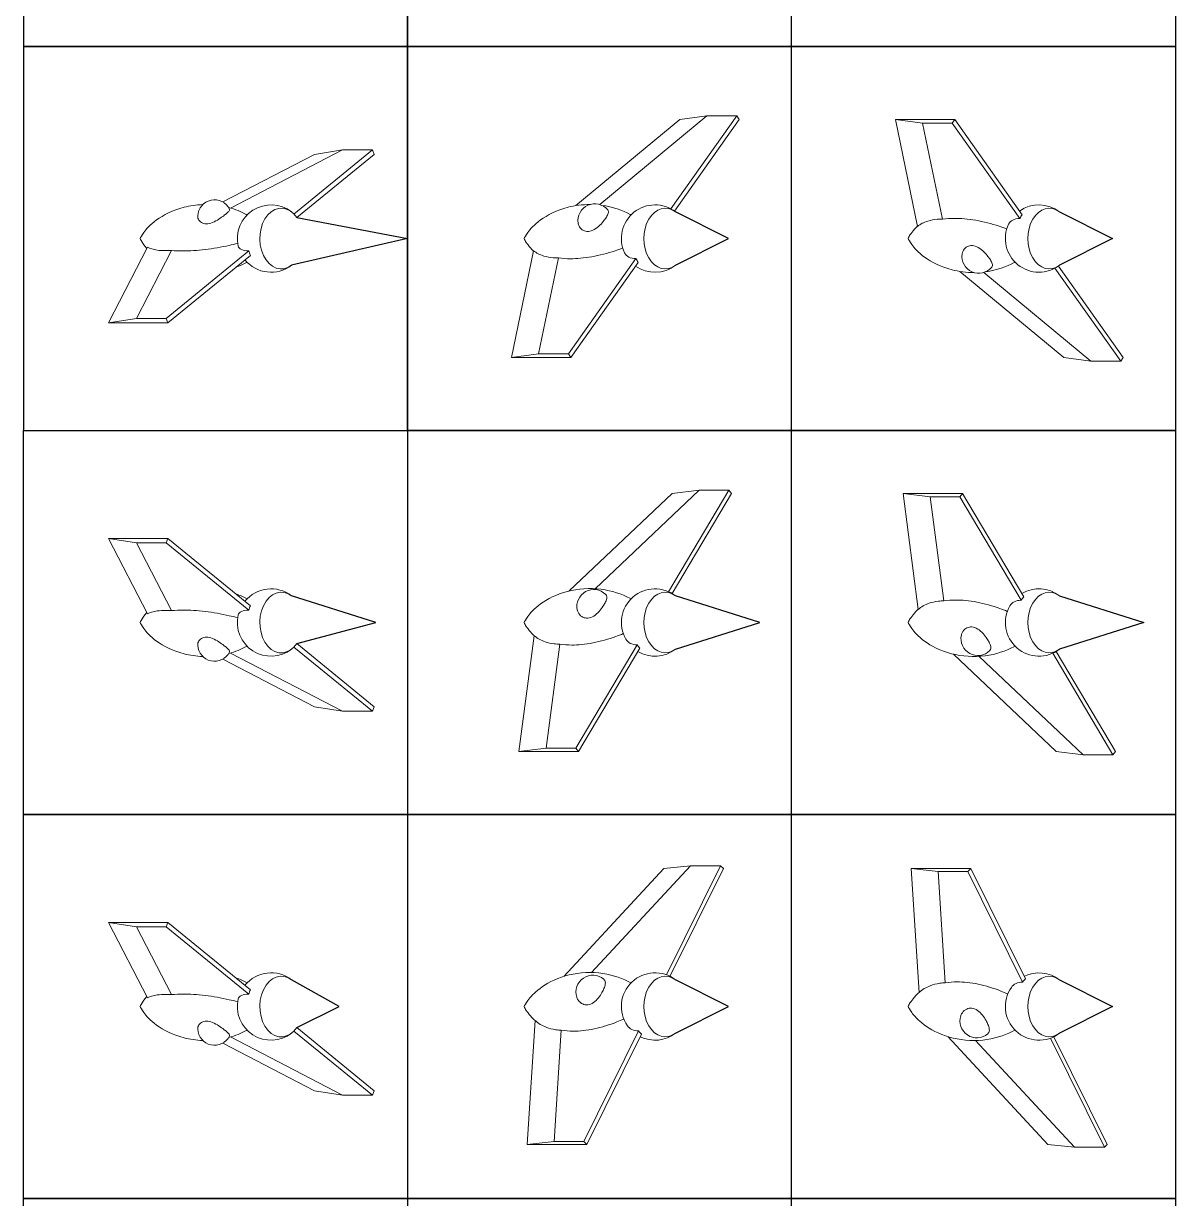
# Model space of a CAD drawing. Header units: inches. Extents: x -34 to 0, y 0 to 137.
# Drawn here: x -34.21 to 0, y 68.43 to 103.33 of the extents above; entities that cross this region are included whole.
import ezdxf

# ---------------------------------------------------------------- set-up
doc = ezdxf.new("R2010")
doc.units = ezdxf.units.IN
doc.header["$MEASUREMENT"] = 0

msp = doc.modelspace()

# ---------------------------------------------------------------- linework, layer by layer
at = {"color": 0, "linetype": 'Continuous', "lineweight": 0, "extrusion": (-0.707107, 1e-16, 0.707107)}
for p, q in [((-17.096, 97.947), (-13.916, 100.581)), ((-13.032, 100.581), (-14.984, 97.82)), ((-13.916, 100.581), (-14.725, 100.475)), ((-13.916, 100.581), (-13.032, 100.581)), ((-13.032, 100.581), (-12.957, 100.475)), ((-17.814, 97.916), (-14.725, 100.475)), ((-12.957, 100.475), (-14.88, 97.756)), ((-28.068, 97.845), (-24.737, 99.569)), ((-23.853, 99.569), (-26.181, 97.668)), ((-24.737, 99.569), (-25.568, 99.439)), ((-24.737, 99.569), (-23.853, 99.569)), ((-23.853, 99.569), (-23.8, 99.439)), ((-28.298, 98.026), (-25.568, 99.439)), ((-23.8, 99.439), (-26.097, 97.564)), ((-31.692, 94.439), (-30.53, 96.684)), ((-30.861, 94.569), (-29.816, 96.586)), ((-27.52, 96.575), (-29.977, 94.569)), ((-27.474, 96.439), (-29.924, 94.439)), ((-19.725, 93.404), (-19.068, 96.578)), ((-18.916, 93.51), (-18.325, 96.363)), ((-16.027, 96.346), (-18.032, 93.51)), ((-15.957, 96.232), (-17.957, 93.404)), ((-30.861, 94.569), (-31.692, 94.439)), ((-29.924, 94.439), (-31.692, 94.439)), ((-29.977, 94.569), (-30.861, 94.569)), ((-29.977, 94.569), (-29.924, 94.439)), ((-18.916, 93.51), (-19.725, 93.404)), ((-17.957, 93.404), (-19.725, 93.404)), ((-18.032, 93.51), (-18.916, 93.51)), ((-18.032, 93.51), (-17.957, 93.404)), ((-18.003, 86.473), (-14.952, 89.365)), ((-17.232, 86.539), (-14.15, 89.461)), ((-13.266, 89.461), (-15.053, 86.449)), ((-14.15, 89.461), (-14.952, 89.365)), ((-13.185, 89.365), (-14.947, 86.395)), ((-14.15, 89.461), (-13.266, 89.461)), ((-13.266, 89.461), (-13.185, 89.365)), ((-19.498, 81.705), (-19.044, 85.143)), ((-18.695, 81.801), (-18.288, 84.891)), ((-15.988, 84.874), (-17.811, 81.801)), ((-15.912, 84.769), (-17.73, 81.705)), ((-18.695, 81.801), (-19.498, 81.705)), ((-17.73, 81.705), (-19.498, 81.705)), ((-17.811, 81.801), (-18.695, 81.801)), ((-17.811, 81.801), (-17.73, 81.705)), ((-18.164, 75.025), (-15.197, 78.226)), ((-17.34, 75.139), (-14.4, 78.312)), ((-14.4, 78.312), (-15.197, 78.226)), ((-13.516, 78.312), (-15.121, 75.072)), ((-13.429, 78.226), (-15.014, 75.026)), ((-14.4, 78.312), (-13.516, 78.312)), ((-13.516, 78.312), (-13.429, 78.226)), ((-19.253, 70.034), (-19.019, 73.711)), ((-18.456, 70.12), (-18.246, 73.425)), ((-15.945, 73.406), (-17.572, 70.12)), ((-15.863, 73.311), (-17.485, 70.034)), ((-18.456, 70.12), (-19.253, 70.034)), ((-17.485, 70.034), (-19.253, 70.034)), ((-17.572, 70.12), (-18.456, 70.12)), ((-17.572, 70.12), (-17.485, 70.034))]:
    msp.add_line(p, q, dxfattribs=at)
at = {"color": 0, "linetype": 'Continuous', "lineweight": 0, "extrusion": (-0.707107, -1e-16, 0.707107)}
for p, q in [((-7.511, 100.369), (-8.32, 100.475)), ((-8.32, 100.475), (-7.663, 97.301)), ((-6.553, 100.475), (-8.32, 100.475)), ((-6.628, 100.369), (-7.511, 100.369)), ((-7.511, 100.369), (-6.921, 97.516)), ((-6.628, 100.369), (-6.553, 100.475)), ((-4.622, 97.532), (-6.628, 100.369)), ((-4.553, 97.646), (-6.553, 100.475)), ((-1.628, 93.298), (-3.58, 96.058)), ((-1.553, 93.404), (-3.475, 96.123)), ((-6.41, 95.963), (-3.32, 93.404)), ((-5.691, 95.932), (-2.511, 93.298)), ((-2.511, 93.298), (-3.32, 93.404)), ((-2.511, 93.298), (-1.628, 93.298)), ((-1.628, 93.298), (-1.553, 93.404)), ((-7.29, 89.269), (-8.093, 89.365)), ((-8.093, 89.365), (-7.64, 85.926)), ((-6.325, 89.365), (-8.093, 89.365)), ((-6.406, 89.269), (-6.325, 89.365)), ((-4.507, 86.301), (-6.325, 89.365)), ((-6.406, 89.269), (-7.29, 89.269)), ((-7.29, 89.269), (-6.883, 86.178)), ((-4.583, 86.196), (-6.406, 89.269)), ((-30.861, 87.905), (-31.692, 88.035)), ((-31.692, 88.035), (-30.53, 85.79)), ((-29.924, 88.035), (-31.692, 88.035)), ((-29.977, 87.905), (-29.924, 88.035)), ((-27.474, 86.035), (-29.924, 88.035)), ((-29.977, 87.905), (-30.861, 87.905)), ((-30.861, 87.905), (-29.816, 85.888)), ((-27.52, 85.899), (-29.977, 87.905)), ((-23.853, 82.905), (-26.181, 84.806)), ((-23.8, 83.035), (-26.097, 84.91)), ((-28.068, 84.629), (-24.737, 82.905)), ((-6.598, 84.596), (-3.548, 81.705)), ((-5.828, 84.53), (-2.745, 81.608)), ((-1.861, 81.608), (-3.648, 84.62)), ((-1.78, 81.705), (-3.542, 84.675)), ((-28.298, 84.448), (-25.568, 83.035)), ((-24.737, 82.905), (-25.568, 83.035)), ((-24.737, 82.905), (-23.853, 82.905)), ((-23.853, 82.905), (-23.8, 83.035)), ((-2.745, 81.608), (-3.548, 81.705)), ((-1.861, 81.608), (-1.78, 81.705)), ((-2.745, 81.608), (-1.861, 81.608)), ((-7.051, 78.14), (-7.848, 78.226)), ((-7.848, 78.226), (-7.615, 74.549)), ((-6.081, 78.226), (-7.848, 78.226)), ((-6.167, 78.14), (-6.081, 78.226)), ((-4.458, 74.949), (-6.081, 78.226)), ((-6.167, 78.14), (-7.051, 78.14)), ((-7.051, 78.14), (-6.841, 74.835)), ((-4.54, 74.854), (-6.167, 78.14)), ((-30.861, 76.5), (-31.692, 76.63)), ((-31.692, 76.63), (-30.53, 74.386)), ((-29.924, 76.63), (-31.692, 76.63)), ((-29.977, 76.5), (-30.861, 76.5)), ((-30.861, 76.5), (-29.816, 74.483)), ((-29.977, 76.5), (-29.924, 76.63)), ((-27.52, 74.495), (-29.977, 76.5)), ((-27.474, 74.63), (-29.924, 76.63)), ((-23.853, 71.5), (-26.181, 73.401)), ((-23.8, 71.63), (-26.097, 73.505)), ((-28.298, 73.044), (-25.568, 71.63)), ((-28.068, 73.225), (-24.737, 71.5)), ((-6.759, 73.235), (-3.792, 70.034)), ((-5.936, 73.121), (-2.995, 69.948)), ((-2.112, 69.948), (-3.716, 73.189)), ((-2.025, 70.034), (-3.609, 73.234)), ((-24.737, 71.5), (-25.568, 71.63)), ((-23.853, 71.5), (-23.8, 71.63)), ((-24.737, 71.5), (-23.853, 71.5)), ((-2.995, 69.948), (-3.792, 70.034)), ((-2.995, 69.948), (-2.112, 69.948)), ((-2.112, 69.948), (-2.025, 70.034))]:
    msp.add_line(p, q, dxfattribs=at)
for p, q in [((-13.278, 96.939), (-14.847, 97.732)), ((-3.443, 97.732), (-1.874, 96.939)), ((-26.097, 97.564), (-22.809, 96.939)), ((-22.809, 96.939), (-26.252, 96.147)), ((-14.847, 96.147), (-13.278, 96.939)), ((-1.874, 96.939), (-3.443, 96.147)), ((-23.746, 85.535), (-26.252, 86.327)), ((-12.342, 85.535), (-14.847, 86.327)), ((-3.443, 86.327), (-0.937, 85.535)), ((-26.097, 84.91), (-23.746, 85.535)), ((-14.847, 84.742), (-12.342, 85.535)), ((-0.937, 85.535), (-3.443, 84.742)), ((-24.836, 74.13), (-26.252, 74.922)), ((-13.278, 74.13), (-14.847, 74.922)), ((-3.443, 74.922), (-1.874, 74.13)), ((-26.097, 73.505), (-24.836, 74.13)), ((-14.847, 73.338), (-13.278, 74.13)), ((-1.874, 74.13), (-3.443, 73.338))]:
    msp.add_line(p, q)
for points in [[(-34.214, 114.046), (-34.214, 102.642), (-22.809, 102.642), (-22.809, 114.046)], [(-22.809, 114.046), (-22.809, 102.642), (-11.405, 102.642), (-11.405, 114.046)], [(-11.405, 102.642), (-11.405, 114.046), (0, 114.046), (0, 102.642)], [(-34.214, 102.642), (-34.214, 91.237), (-22.809, 91.237), (-22.809, 102.642)], [(-22.809, 102.642), (-22.809, 91.237), (-11.405, 91.237), (-11.405, 102.642)], [(-11.405, 91.237), (-11.405, 102.642), (0, 102.642), (0, 91.237)], [(-34.214, 79.832), (-34.214, 91.237), (-22.809, 91.237), (-22.809, 79.832)], [(-22.809, 91.237), (-22.809, 79.832), (-11.405, 79.832), (-11.405, 91.237)], [(-11.405, 79.832), (-11.405, 91.237), (0, 91.237), (0, 79.832)], [(-34.214, 68.428), (-34.214, 79.832), (-22.809, 79.832), (-22.809, 68.428)], [(-22.809, 79.832), (-22.809, 68.428), (-11.405, 68.428), (-11.405, 79.832)], [(-11.405, 68.428), (-11.405, 79.832), (0, 79.832), (0, 68.428)], [(-34.214, 57.023), (-34.214, 68.428), (-22.809, 68.428), (-22.809, 57.023)], [(-22.809, 68.428), (-22.809, 57.023), (-11.405, 57.023), (-11.405, 68.428)], [(-11.405, 57.023), (-11.405, 68.428), (0, 68.428), (0, 57.023)]]:
    msp.add_lwpolyline(points, close=True)
at = {"color": 0, "linetype": 'Continuous', "lineweight": 0}
for centre, radius, start, end in [((-28.541, 97.589), 0.5, 26.7728, 177.2401), ((-26.862, 96.939), 1, 52.4083, 192.9801), ((-17.246, 97.47), 0.5, 39.6313, 188.4393), ((-15.457, 96.939), 1, 52.4083, 205.2902), ((-4.053, 96.939), 1, 52.4083, 125.2644), ((-4.053, 96.939), 1, 154.7098, 307.5917), ((-5.842, 96.409), 0.5, 171.5607, 320.3687), ((-26.862, 96.939), 1, 219.2315, 307.5917), ((-15.457, 96.939), 1, 234.7356, 307.5917), ((-26.862, 85.535), 1, 52.4083, 140.7685), ((-17.278, 86.017), 0.5, 44.4488, 192.87), ((-15.457, 85.535), 1, 52.4083, 209.8415), ((-4.053, 85.535), 1, 52.4083, 120.6821), ((-4.053, 85.535), 1, 150.1585, 307.5917), ((-26.862, 85.535), 1, 167.0199, 307.5917), ((-5.873, 85.053), 0.5, 167.13, 315.5512), ((-28.541, 84.885), 0.5, 182.7599, 333.2272), ((-15.457, 85.535), 1, 239.3179, 307.5917), ((-26.862, 74.13), 1, 52.4083, 140.7685), ((-17.306, 74.56), 0.5, 49.6159, 197.8551), ((-15.457, 74.13), 1, 52.4083, 214.6774), ((-4.053, 74.13), 1, 52.4083, 116.341), ((-4.053, 74.13), 1, 145.3226, 307.5917), ((-26.862, 74.13), 1, 167.0199, 307.5917), ((-5.901, 73.7), 0.5, 162.1449, 310.3841), ((-28.541, 73.481), 0.5, 182.7599, 333.2272), ((-15.457, 74.13), 1, 243.659, 307.5917)]:
    msp.add_arc(centre, radius, start, end, dxfattribs=at)
for centre, major_axis, ratio, start_param, end_param in [((-26.557, 96.939), (0, -0.902), 0.707107, 2.335796, 6.781706), ((-15.152, 96.939), (0, -0.902), 0.707107, 2.643072, 6.781706), ((-26.915, 97.069), (-0.915, -0.374), 0.353553, 6.22581, 6.99691), ((-26.862, 96.939), (0, 1), 0.707107, 1.943827, 2.094395), ((-15.532, 97.045), (-0.807, -0.571), 0.5, 6.195479, 6.898665), ((-15.457, 96.939), (0, -1), 0.707107, 5.347219, 5.497787), ((-15.152, 85.535), (0, -0.902), 0.707107, 2.643072, 6.781706), ((-15.538, 85.631), (-0.756, -0.637), 0.541675, 6.185263, 6.854474), ((-15.457, 85.535), (0, -1), 0.707107, 5.434485, 5.585054), ((-15.152, 74.13), (0, -0.902), 0.707107, 2.643072, 6.781706), ((-15.544, 74.216), (-0.696, -0.703), 0.579228, 6.175171, 6.803949), ((-15.457, 74.13), (0, -1), 0.707107, 5.521752, 5.67232)]:
    msp.add_ellipse(centre, major_axis=major_axis, ratio=ratio, start_param=start_param, end_param=end_param, dxfattribs=at)
at = {"color": 0, "linetype": 'Continuous', "lineweight": 0, "extrusion": (-5e-16, 0, -1)}
for centre, major_axis, ratio, start_param, end_param in [((-3.748, 96.939), (0, 0.902), 0.707107, 2.643072, 6.781706), ((-4.053, 96.939), (0, 1), 0.707107, 5.347219, 5.497787), ((-26.557, 85.535), (0, 0.902), 0.707107, 2.335796, 6.781706), ((-3.748, 85.535), (0, 0.902), 0.707107, 2.643072, 6.781706), ((-4.134, 85.438), (-0.756, 0.637), 0.541675, 6.185263, 6.854474), ((-26.557, 74.13), (0, 0.902), 0.707107, 2.335796, 6.781706), ((-3.748, 74.13), (0, 0.902), 0.707107, 2.643072, 6.781706)]:
    msp.add_ellipse(centre, major_axis=major_axis, ratio=ratio, start_param=start_param, end_param=end_param, dxfattribs=at)
at = {"color": 0, "linetype": 'Continuous', "lineweight": 0, "extrusion": (-4e-16, 0, -1)}
for centre, major_axis, ratio, start_param, end_param in [((-4.128, 96.833), (-0.807, 0.571), 0.5, 6.195479, 6.898665), ((-4.139, 74.044), (-0.696, 0.703), 0.579228, 6.175171, 6.803949)]:
    msp.add_ellipse(centre, major_axis=major_axis, ratio=ratio, start_param=start_param, end_param=end_param, dxfattribs=at)
at = {"color": 0, "linetype": 'Continuous', "lineweight": 0, "extrusion": (-5e-16, 1e-16, -1)}
for centre, major_axis, start_param, end_param in [((-4.053, 85.535), (0, 1), 5.434485, 5.585054), ((-26.862, 85.535), (0, -1), 1.943827, 2.094395), ((-4.053, 74.13), (0, 1), 5.521752, 5.67232), ((-26.862, 74.13), (0, -1), 1.943827, 2.094395)]:
    msp.add_ellipse(centre, major_axis=major_axis, ratio=0.707107, start_param=start_param, end_param=end_param, dxfattribs=at)
at = {"color": 0, "linetype": 'Continuous', "lineweight": 0, "extrusion": (-3e-16, 0, -1)}
for centre in [(-26.915, 85.405), (-26.915, 74)]:
    msp.add_ellipse(centre, major_axis=(-0.915, 0.374), ratio=0.353553, start_param=6.22581, end_param=6.99691, dxfattribs=at)
at = {"color": 0, "linetype": 'Continuous', "lineweight": 0, "extrusion": (7e-16, -1.3e-15, -1)}
msp.add_open_spline([(-30.751, 96.939), (-30.734, 96.976), (-30.704, 97.036), (-30.571, 97.217), (-30.453, 97.351), (-30.064, 97.635), (-29.785, 97.782), (-29.271, 97.913), (-29.082, 97.941), (-28.89, 97.948)], degree=3, knots=[5.2760971, 5.2760971, 5.2760971, 5.2760971, 5.517027, 5.517027, 5.8068862, 5.8068862, 6.1047692, 6.1047692, 6.2592904, 6.2592904, 6.2592904, 6.2592904], dxfattribs=at)
at = {"color": 0, "linetype": 'Continuous', "lineweight": 0}
for points, knots in [([(-29.041, 97.613), (-29.041, 97.602), (-29.041, 97.591), (-29.035, 97.534), (-29.014, 97.489), (-28.949, 97.42), (-28.904, 97.396), (-28.814, 97.374), (-28.756, 97.373), (-28.631, 97.399), (-28.564, 97.427), (-28.441, 97.494), (-28.381, 97.534), (-28.282, 97.605), (-28.243, 97.636), (-28.195, 97.675), (-28.162, 97.703), (-28.111, 97.754), (-28.094, 97.777), (-28.091, 97.802), (-28.092, 97.808), (-28.095, 97.814)], [0.207495, 0.207495, 0.207495, 0.207495, 0.235899, 0.235899, 0.353848, 0.353848, 0.471797, 0.471797, 0.589747, 0.589747, 0.707696, 0.707696, 0.825645, 0.825645, 0.943595, 0.943595, 1.061544, 1.061544, 1.179493, 1.179493, 1.219982, 1.219982, 1.219982, 1.219982]), ([(-17.741, 97.396), (-17.739, 97.385), (-17.737, 97.374), (-17.72, 97.31), (-17.691, 97.26), (-17.612, 97.187), (-17.563, 97.164), (-17.469, 97.146), (-17.411, 97.148), (-17.292, 97.186), (-17.231, 97.222), (-17.122, 97.307), (-17.071, 97.359), (-16.988, 97.453), (-16.955, 97.496), (-16.916, 97.552), (-16.889, 97.592), (-16.85, 97.67), (-16.838, 97.708), (-16.843, 97.757), (-16.85, 97.774), (-16.862, 97.789)], [0.211281, 0.211281, 0.211281, 0.211281, 0.235899, 0.235899, 0.353848, 0.353848, 0.471797, 0.471797, 0.589747, 0.589747, 0.707696, 0.707696, 0.825645, 0.825645, 0.943595, 0.943595, 1.061544, 1.061544, 1.179493, 1.179493, 1.249814, 1.249814, 1.249814, 1.249814]), ([(-17.039, 97.925), (-16.717, 97.881), (-16.424, 97.776), (-16.187, 97.65), (-16.179, 97.645), (-16.17, 97.64)], [6.3794907, 6.3794907, 6.3794907, 6.3794907, 6.6453266, 6.6453266, 6.6551767, 6.6551767, 6.6551767, 6.6551767]), ([(-7.663, 97.301), (-7.578, 97.368), (-7.473, 97.422), (-7.269, 97.484), (-7.177, 97.502), (-7.029, 97.514), (-6.975, 97.516), (-6.921, 97.516)], [5.920552, 5.920552, 5.920552, 5.920552, 6.620051, 6.620051, 7.114582, 7.114582, 7.381921, 7.381921, 7.381921, 7.381921]), ([(-6.921, 97.516), (-6.805, 97.532), (-6.684, 97.539), (-6.378, 97.539), (-6.161, 97.521), (-5.703, 97.44), (-5.464, 97.378), (-5.168, 97.281), (-5.091, 97.254), (-5.011, 97.224)], [7.564841, 7.564841, 7.564841, 7.564841, 8.068828, 8.068828, 8.863051, 8.863051, 9.657275, 9.657275, 9.91125, 9.91125, 9.91125, 9.91125]), ([(-30.55, 96.645), (-30.639, 96.745), (-30.69, 96.825), (-30.734, 96.904), (-30.744, 96.924), (-30.751, 96.939)], [3.8062949, 3.8062949, 3.8062949, 3.8062949, 4.0466068, 4.0466068, 4.1486808, 4.1486808, 4.1486808, 4.1486808]), ([(-30.53, 96.684), (-30.455, 96.643), (-30.358, 96.613), (-30.163, 96.584), (-30.073, 96.579), (-29.925, 96.58), (-29.871, 96.582), (-29.816, 96.586)], [5.920552, 5.920552, 5.920552, 5.920552, 6.620051, 6.620051, 7.114582, 7.114582, 7.381921, 7.381921, 7.381921, 7.381921]), ([(-29.816, 96.586), (-29.703, 96.575), (-29.584, 96.57), (-29.278, 96.57), (-29.057, 96.583), (-28.587, 96.641), (-28.338, 96.684), (-28.024, 96.754), (-27.939, 96.773), (-27.851, 96.795)], [7.564841, 7.564841, 7.564841, 7.564841, 8.068828, 8.068828, 8.863051, 8.863051, 9.657275, 9.657275, 9.920506, 9.920506, 9.920506, 9.920506]), ([(-19.07, 96.567), (-19.207, 96.702), (-19.278, 96.81), (-19.33, 96.904), (-19.339, 96.924), (-19.346, 96.939)], [3.7457649, 3.7457649, 3.7457649, 3.7457649, 4.0466068, 4.0466068, 4.1486808, 4.1486808, 4.1486808, 4.1486808]), ([(-19.068, 96.578), (-18.982, 96.511), (-18.878, 96.457), (-18.674, 96.394), (-18.582, 96.377), (-18.433, 96.364), (-18.38, 96.362), (-18.325, 96.363)], [5.920552, 5.920552, 5.920552, 5.920552, 6.620051, 6.620051, 7.114582, 7.114582, 7.381921, 7.381921, 7.381921, 7.381921]), ([(-18.325, 96.363), (-18.209, 96.347), (-18.089, 96.339), (-17.783, 96.339), (-17.565, 96.358), (-17.108, 96.439), (-16.869, 96.501), (-16.573, 96.598), (-16.495, 96.625), (-16.416, 96.655)], [7.564841, 7.564841, 7.564841, 7.564841, 8.068828, 8.068828, 8.863051, 8.863051, 9.657275, 9.657275, 9.91125, 9.91125, 9.91125, 9.91125]), ([(-5.635, 95.954), (-5.313, 95.998), (-5.019, 96.102), (-4.782, 96.229), (-4.774, 96.234), (-4.766, 96.238)], [6.3794907, 6.3794907, 6.3794907, 6.3794907, 6.6453266, 6.6453266, 6.6551767, 6.6551767, 6.6551767, 6.6551767]), ([(-19.346, 85.535), (-19.33, 85.572), (-19.3, 85.631), (-19.166, 85.813), (-19.048, 85.947), (-18.662, 86.228), (-18.388, 86.373), (-17.748, 86.541), (-17.393, 86.566), (-16.735, 86.481), (-16.437, 86.378), (-16.194, 86.249), (-16.182, 86.242), (-16.17, 86.236)], [5.276097, 5.276097, 5.276097, 5.276097, 5.517027, 5.517027, 5.806886, 5.806886, 6.100617, 6.100617, 6.373567, 6.373567, 6.641319, 6.641319, 6.655177, 6.655177, 6.655177, 6.655177]), ([(-17.765, 85.905), (-17.763, 85.896), (-17.761, 85.887), (-17.741, 85.824), (-17.708, 85.774), (-17.625, 85.7), (-17.574, 85.677), (-17.479, 85.661), (-17.421, 85.665), (-17.305, 85.706), (-17.247, 85.743), (-17.143, 85.834), (-17.095, 85.889), (-17.018, 85.99), (-16.988, 86.036), (-16.952, 86.096), (-16.928, 86.14), (-16.894, 86.226), (-16.885, 86.268), (-16.893, 86.327), (-16.903, 86.349), (-16.921, 86.367)], [0.216742, 0.216742, 0.216742, 0.216742, 0.235899, 0.235899, 0.353848, 0.353848, 0.471797, 0.471797, 0.589747, 0.589747, 0.707696, 0.707696, 0.825645, 0.825645, 0.943595, 0.943595, 1.061544, 1.061544, 1.179493, 1.179493, 1.262798, 1.262798, 1.262798, 1.262798]), ([(-6.883, 86.178), (-6.766, 86.195), (-6.645, 86.203), (-6.339, 86.203), (-6.123, 86.183), (-5.671, 86.095), (-5.435, 86.028), (-5.147, 85.924), (-5.073, 85.895), (-4.997, 85.864)], [7.564841, 7.564841, 7.564841, 7.564841, 8.068828, 8.068828, 8.863051, 8.863051, 9.657275, 9.657275, 9.906159, 9.906159, 9.906159, 9.906159]), ([(-30.53, 85.79), (-30.455, 85.831), (-30.358, 85.861), (-30.163, 85.89), (-30.073, 85.895), (-29.925, 85.894), (-29.871, 85.892), (-29.816, 85.888)], [5.920552, 5.920552, 5.920552, 5.920552, 6.620051, 6.620051, 7.114582, 7.114582, 7.381921, 7.381921, 7.381921, 7.381921]), ([(-29.816, 85.888), (-29.703, 85.899), (-29.584, 85.904), (-29.278, 85.904), (-29.057, 85.891), (-28.587, 85.834), (-28.338, 85.79), (-28.024, 85.721), (-27.939, 85.701), (-27.851, 85.679)], [7.564841, 7.564841, 7.564841, 7.564841, 8.068828, 8.068828, 8.863051, 8.863051, 9.657275, 9.657275, 9.920506, 9.920506, 9.920506, 9.920506]), ([(-7.64, 85.931), (-7.649, 85.923), (-7.657, 85.915), (-7.802, 85.773), (-7.873, 85.664), (-7.925, 85.57), (-7.935, 85.55), (-7.942, 85.535)], [3.7281174, 3.7281174, 3.7281174, 3.7281174, 3.745374, 3.745374, 4.0466068, 4.0466068, 4.1486808, 4.1486808, 4.1486808, 4.1486808]), ([(-7.64, 85.926), (-7.55, 86.001), (-7.442, 86.063), (-7.234, 86.135), (-7.141, 86.156), (-6.991, 86.174), (-6.937, 86.177), (-6.883, 86.178)], [5.920552, 5.920552, 5.920552, 5.920552, 6.620051, 6.620051, 7.114582, 7.114582, 7.381921, 7.381921, 7.381921, 7.381921]), ([(-30.751, 85.535), (-30.734, 85.498), (-30.704, 85.438), (-30.571, 85.257), (-30.453, 85.123), (-30.064, 84.839), (-29.785, 84.692), (-29.271, 84.561), (-29.082, 84.533), (-28.89, 84.527)], [5.2760971, 5.2760971, 5.2760971, 5.2760971, 5.517027, 5.517027, 5.8068862, 5.8068862, 6.1047692, 6.1047692, 6.2592904, 6.2592904, 6.2592904, 6.2592904]), ([(-19.045, 85.139), (-19.053, 85.147), (-19.061, 85.155), (-19.207, 85.297), (-19.278, 85.406), (-19.33, 85.5), (-19.339, 85.519), (-19.346, 85.535)], [3.7281174, 3.7281174, 3.7281174, 3.7281174, 3.745374, 3.745374, 4.0466068, 4.0466068, 4.1486808, 4.1486808, 4.1486808, 4.1486808]), ([(-7.942, 85.535), (-7.925, 85.498), (-7.895, 85.438), (-7.762, 85.257), (-7.643, 85.123), (-7.258, 84.841), (-6.984, 84.696), (-6.343, 84.529), (-5.988, 84.504), (-5.331, 84.588), (-5.033, 84.692), (-4.789, 84.821), (-4.777, 84.827), (-4.766, 84.834)], [5.276097, 5.276097, 5.276097, 5.276097, 5.517027, 5.517027, 5.806886, 5.806886, 6.100617, 6.100617, 6.373567, 6.373567, 6.641319, 6.641319, 6.655177, 6.655177, 6.655177, 6.655177]), ([(-18.288, 84.891), (-18.171, 84.874), (-18.05, 84.866), (-17.744, 84.866), (-17.527, 84.887), (-17.075, 84.974), (-16.84, 85.042), (-16.552, 85.146), (-16.477, 85.175), (-16.402, 85.206)], [7.564841, 7.564841, 7.564841, 7.564841, 8.068828, 8.068828, 8.863051, 8.863051, 9.657275, 9.657275, 9.906159, 9.906159, 9.906159, 9.906159]), ([(-29.041, 84.861), (-29.041, 84.872), (-29.041, 84.883), (-29.035, 84.94), (-29.014, 84.985), (-28.949, 85.054), (-28.904, 85.078), (-28.814, 85.1), (-28.756, 85.101), (-28.631, 85.075), (-28.564, 85.047), (-28.441, 84.981), (-28.381, 84.941), (-28.282, 84.869), (-28.243, 84.838), (-28.195, 84.799), (-28.162, 84.771), (-28.111, 84.72), (-28.094, 84.697), (-28.091, 84.672), (-28.092, 84.666), (-28.095, 84.66)], [0.207495, 0.207495, 0.207495, 0.207495, 0.235899, 0.235899, 0.353848, 0.353848, 0.471797, 0.471797, 0.589747, 0.589747, 0.707696, 0.707696, 0.825645, 0.825645, 0.943595, 0.943595, 1.061544, 1.061544, 1.179493, 1.179493, 1.219982, 1.219982, 1.219982, 1.219982]), ([(-28.121, 84.615), (-27.925, 84.667), (-27.749, 84.74), (-27.592, 84.825), (-27.583, 84.829), (-27.575, 84.834)], [6.4714063, 6.4714063, 6.4714063, 6.4714063, 6.6453266, 6.6453266, 6.6551767, 6.6551767, 6.6551767, 6.6551767]), ([(-19.044, 85.143), (-18.955, 85.068), (-18.847, 85.007), (-18.639, 84.934), (-18.546, 84.913), (-18.396, 84.896), (-18.342, 84.892), (-18.288, 84.891)], [5.920552, 5.920552, 5.920552, 5.920552, 6.620051, 6.620051, 7.114582, 7.114582, 7.381921, 7.381921, 7.381921, 7.381921]), ([(-19.346, 74.13), (-19.33, 74.167), (-19.3, 74.227), (-19.168, 74.405), (-19.055, 74.534), (-18.691, 74.805), (-18.436, 74.946), (-17.822, 75.125), (-17.467, 75.16), (-16.803, 75.093), (-16.498, 74.997), (-16.228, 74.862), (-16.199, 74.847), (-16.17, 74.831)], [5.276097, 5.276097, 5.276097, 5.276097, 5.517027, 5.517027, 5.798519, 5.798519, 6.080012, 6.080012, 6.354509, 6.354509, 6.621593, 6.621593, 6.655177, 6.655177, 6.655177, 6.655177]), ([(-7.615, 74.549), (-7.52, 74.631), (-7.408, 74.699), (-7.195, 74.782), (-7.101, 74.806), (-6.95, 74.828), (-6.896, 74.833), (-6.841, 74.835)], [5.920552, 5.920552, 5.920552, 5.920552, 6.620051, 6.620051, 7.114582, 7.114582, 7.381921, 7.381921, 7.381921, 7.381921]), ([(-6.841, 74.835), (-6.723, 74.854), (-6.602, 74.862), (-6.296, 74.862), (-6.081, 74.84), (-5.634, 74.746), (-5.403, 74.675), (-5.123, 74.564), (-5.053, 74.534), (-4.981, 74.501)], [7.564841, 7.564841, 7.564841, 7.564841, 8.068828, 8.068828, 8.863051, 8.863051, 9.657275, 9.657275, 9.899776, 9.899776, 9.899776, 9.899776]), ([(-30.55, 74.424), (-30.639, 74.325), (-30.69, 74.245), (-30.734, 74.165), (-30.744, 74.146), (-30.751, 74.13)], [3.8062949, 3.8062949, 3.8062949, 3.8062949, 4.0466068, 4.0466068, 4.1486808, 4.1486808, 4.1486808, 4.1486808]), ([(-30.53, 74.386), (-30.455, 74.426), (-30.358, 74.456), (-30.163, 74.485), (-30.073, 74.491), (-29.925, 74.489), (-29.871, 74.487), (-29.816, 74.483)], [5.920552, 5.920552, 5.920552, 5.920552, 6.620051, 6.620051, 7.114582, 7.114582, 7.381921, 7.381921, 7.381921, 7.381921]), ([(-29.816, 74.483), (-29.703, 74.494), (-29.584, 74.499), (-29.278, 74.499), (-29.057, 74.486), (-28.587, 74.429), (-28.338, 74.385), (-28.024, 74.316), (-27.939, 74.296), (-27.851, 74.274)], [7.564841, 7.564841, 7.564841, 7.564841, 8.068828, 8.068828, 8.863051, 8.863051, 9.657275, 9.657275, 9.920506, 9.920506, 9.920506, 9.920506]), ([(-7.615, 74.549), (-7.632, 74.534), (-7.649, 74.518), (-7.802, 74.368), (-7.873, 74.259), (-7.925, 74.165), (-7.935, 74.146), (-7.942, 74.13)], [3.7109605, 3.7109605, 3.7109605, 3.7109605, 3.745374, 3.745374, 4.0466068, 4.0466068, 4.1486808, 4.1486808, 4.1486808, 4.1486808]), ([(-30.751, 74.13), (-30.734, 74.093), (-30.704, 74.034), (-30.571, 73.852), (-30.453, 73.718), (-30.064, 73.435), (-29.785, 73.287), (-29.271, 73.156), (-29.082, 73.128), (-28.89, 73.122)], [5.2760971, 5.2760971, 5.2760971, 5.2760971, 5.517027, 5.517027, 5.8068862, 5.8068862, 6.1047692, 6.1047692, 6.2592904, 6.2592904, 6.2592904, 6.2592904]), ([(-7.942, 74.13), (-7.925, 74.093), (-7.895, 74.034), (-7.764, 73.855), (-7.65, 73.726), (-7.286, 73.455), (-7.032, 73.315), (-6.418, 73.136), (-6.063, 73.1), (-5.398, 73.167), (-5.093, 73.264), (-4.823, 73.398), (-4.794, 73.413), (-4.766, 73.429)], [5.276097, 5.276097, 5.276097, 5.276097, 5.517027, 5.517027, 5.798519, 5.798519, 6.080012, 6.080012, 6.354509, 6.354509, 6.621593, 6.621593, 6.655177, 6.655177, 6.655177, 6.655177]), ([(-29.041, 73.457), (-29.041, 73.468), (-29.041, 73.479), (-29.035, 73.535), (-29.014, 73.581), (-28.949, 73.65), (-28.904, 73.673), (-28.814, 73.695), (-28.756, 73.697), (-28.631, 73.67), (-28.564, 73.643), (-28.441, 73.576), (-28.381, 73.536), (-28.282, 73.465), (-28.243, 73.434), (-28.195, 73.394), (-28.162, 73.366), (-28.111, 73.316), (-28.094, 73.292), (-28.091, 73.267), (-28.092, 73.261), (-28.095, 73.255)], [0.207495, 0.207495, 0.207495, 0.207495, 0.235899, 0.235899, 0.353848, 0.353848, 0.471797, 0.471797, 0.589747, 0.589747, 0.707696, 0.707696, 0.825645, 0.825645, 0.943595, 0.943595, 1.061544, 1.061544, 1.179493, 1.179493, 1.219982, 1.219982, 1.219982, 1.219982]), ([(-19.019, 73.711), (-18.925, 73.629), (-18.813, 73.561), (-18.6, 73.479), (-18.506, 73.454), (-18.354, 73.432), (-18.3, 73.427), (-18.246, 73.425)], [5.920552, 5.920552, 5.920552, 5.920552, 6.620051, 6.620051, 7.114582, 7.114582, 7.381921, 7.381921, 7.381921, 7.381921]), ([(-18.246, 73.425), (-18.128, 73.407), (-18.006, 73.398), (-17.7, 73.398), (-17.485, 73.42), (-17.039, 73.514), (-16.808, 73.586), (-16.528, 73.697), (-16.458, 73.726), (-16.386, 73.759)], [7.564841, 7.564841, 7.564841, 7.564841, 8.068828, 8.068828, 8.863051, 8.863051, 9.657275, 9.657275, 9.899776, 9.899776, 9.899776, 9.899776]), ([(-28.121, 73.21), (-27.925, 73.263), (-27.749, 73.335), (-27.592, 73.42), (-27.583, 73.424), (-27.575, 73.429)], [6.4714063, 6.4714063, 6.4714063, 6.4714063, 6.6453266, 6.6453266, 6.6551767, 6.6551767, 6.6551767, 6.6551767])]:
    msp.add_open_spline(points, degree=3, knots=knots, dxfattribs=at)
at = {"color": 0, "linetype": 'Continuous', "lineweight": 0, "extrusion": (1.06e-14, 2.56e-14, -1)}
msp.add_open_spline([(-28.121, 97.86), (-27.925, 97.807), (-27.749, 97.734), (-27.592, 97.65), (-27.583, 97.645), (-27.575, 97.64)], degree=3, knots=[6.4714063, 6.4714063, 6.4714063, 6.4714063, 6.6453266, 6.6453266, 6.6551767, 6.6551767, 6.6551767, 6.6551767], dxfattribs=at)
at = {"color": 0, "linetype": 'Continuous', "lineweight": 0, "extrusion": (5.3e-15, -1.01e-14, -1)}
msp.add_open_spline([(-19.346, 96.939), (-19.33, 96.976), (-19.3, 97.036), (-19.166, 97.217), (-19.048, 97.351), (-18.659, 97.635), (-18.38, 97.782), (-17.838, 97.92), (-17.613, 97.95), (-17.389, 97.949)], degree=3, knots=[5.276097, 5.276097, 5.276097, 5.276097, 5.517027, 5.517027, 5.806886, 5.806886, 6.104769, 6.104769, 6.28505, 6.28505, 6.28505, 6.28505], dxfattribs=at)
at = {"color": 0, "linetype": 'Continuous', "lineweight": 0, "extrusion": (-7.84e-14, 5.77e-14, -1)}
msp.add_open_spline([(-7.665, 97.311), (-7.803, 97.177), (-7.873, 97.068), (-7.925, 96.975), (-7.935, 96.955), (-7.942, 96.939)], degree=3, knots=[3.7457649, 3.7457649, 3.7457649, 3.7457649, 4.0466068, 4.0466068, 4.1486808, 4.1486808, 4.1486808, 4.1486808], dxfattribs=at)
at = {"color": 0, "linetype": 'Continuous', "lineweight": 0, "extrusion": (5.3e-15, 1.01e-14, -1)}
msp.add_open_spline([(-7.942, 96.939), (-7.925, 96.902), (-7.895, 96.843), (-7.762, 96.661), (-7.643, 96.527), (-7.255, 96.244), (-6.976, 96.097), (-6.433, 95.958), (-6.209, 95.929), (-5.984, 95.93)], degree=3, knots=[5.276097, 5.276097, 5.276097, 5.276097, 5.517027, 5.517027, 5.806886, 5.806886, 6.104769, 6.104769, 6.28505, 6.28505, 6.28505, 6.28505], dxfattribs=at)
at = {"color": 0, "linetype": 'Continuous', "lineweight": 0, "extrusion": (-5e-16, -1.1e-15, -1)}
msp.add_open_spline([(-6.336, 96.482), (-6.335, 96.494), (-6.332, 96.505), (-6.316, 96.569), (-6.286, 96.619), (-6.207, 96.692), (-6.158, 96.715), (-6.064, 96.733), (-6.006, 96.731), (-5.888, 96.693), (-5.827, 96.657), (-5.717, 96.572), (-5.666, 96.52), (-5.583, 96.425), (-5.551, 96.382), (-5.511, 96.327), (-5.485, 96.286), (-5.446, 96.208), (-5.434, 96.171), (-5.438, 96.121), (-5.445, 96.105), (-5.457, 96.09)], degree=3, knots=[0.211281, 0.211281, 0.211281, 0.211281, 0.235899, 0.235899, 0.353848, 0.353848, 0.471797, 0.471797, 0.589747, 0.589747, 0.707696, 0.707696, 0.825645, 0.825645, 0.943595, 0.943595, 1.061544, 1.061544, 1.179493, 1.179493, 1.249814, 1.249814, 1.249814, 1.249814], dxfattribs=at)
at = {"color": 0, "linetype": 'Continuous', "lineweight": 0}
for points in [[(-27.575, 96.238), (-27.673, 96.184), (-27.784, 96.132), (-27.905, 96.088)], [(-27.575, 86.236), (-27.673, 86.29), (-27.784, 86.342), (-27.905, 86.386)], [(-27.575, 74.831), (-27.673, 74.886), (-27.784, 74.937), (-27.905, 74.982)]]:
    msp.add_open_spline(points, degree=3, dxfattribs=at)
at = {"color": 0, "linetype": 'Continuous', "lineweight": 0, "extrusion": (-2.959e-13, 2.009e-13, -1)}
msp.add_open_spline([(-30.55, 85.829), (-30.639, 85.73), (-30.69, 85.65), (-30.734, 85.57), (-30.744, 85.55), (-30.751, 85.535)], degree=3, knots=[3.8062949, 3.8062949, 3.8062949, 3.8062949, 4.0466068, 4.0466068, 4.1486808, 4.1486808, 4.1486808, 4.1486808], dxfattribs=at)
at = {"color": 0, "linetype": 'Continuous', "lineweight": 0, "extrusion": (1.7e-15, 3.4e-15, -1)}
msp.add_open_spline([(-6.36, 85.164), (-6.358, 85.173), (-6.356, 85.182), (-6.336, 85.245), (-6.303, 85.296), (-6.22, 85.37), (-6.169, 85.392), (-6.075, 85.409), (-6.017, 85.405), (-5.901, 85.364), (-5.842, 85.326), (-5.738, 85.235), (-5.69, 85.181), (-5.613, 85.08), (-5.583, 85.033), (-5.548, 84.973), (-5.524, 84.929), (-5.49, 84.843), (-5.48, 84.801), (-5.488, 84.742), (-5.499, 84.721), (-5.516, 84.703)], degree=3, knots=[0.216742, 0.216742, 0.216742, 0.216742, 0.235899, 0.235899, 0.353848, 0.353848, 0.471797, 0.471797, 0.589747, 0.589747, 0.707696, 0.707696, 0.825645, 0.825645, 0.943595, 0.943595, 1.061544, 1.061544, 1.179493, 1.179493, 1.262798, 1.262798, 1.262798, 1.262798], dxfattribs=at)
at = {"color": 0, "linetype": 'Continuous', "lineweight": 0, "extrusion": (2e-16, -3e-16, -1)}
msp.add_open_spline([(-17.782, 74.407), (-17.78, 74.402), (-17.778, 74.397), (-17.756, 74.336), (-17.72, 74.285), (-17.632, 74.212), (-17.58, 74.19), (-17.485, 74.175), (-17.427, 74.18), (-17.313, 74.224), (-17.257, 74.264), (-17.159, 74.359), (-17.115, 74.416), (-17.044, 74.523), (-17.017, 74.572), (-16.985, 74.637), (-16.964, 74.684), (-16.936, 74.777), (-16.929, 74.823), (-16.942, 74.893), (-16.957, 74.92), (-16.982, 74.941)], degree=3, knots=[0.22524, 0.22524, 0.22524, 0.22524, 0.235899, 0.235899, 0.353848, 0.353848, 0.471797, 0.471797, 0.589747, 0.589747, 0.707696, 0.707696, 0.825645, 0.825645, 0.943595, 0.943595, 1.061544, 1.061544, 1.179493, 1.179493, 1.277621, 1.277621, 1.277621, 1.277621], dxfattribs=at)
at = {"color": 0, "linetype": 'Continuous', "lineweight": 0, "extrusion": (-1.46e-14, -1.16e-14, -1)}
msp.add_open_spline([(-19.019, 73.711), (-19.037, 73.727), (-19.054, 73.742), (-19.207, 73.892), (-19.278, 74.001), (-19.33, 74.095), (-19.339, 74.114), (-19.346, 74.13)], degree=3, knots=[3.7109605, 3.7109605, 3.7109605, 3.7109605, 3.745374, 3.745374, 4.0466068, 4.0466068, 4.1486808, 4.1486808, 4.1486808, 4.1486808], dxfattribs=at)
at = {"color": 0, "linetype": 'Continuous', "lineweight": 0, "extrusion": (2e-16, 3e-16, -1)}
msp.add_open_spline([(-6.377, 73.853), (-6.376, 73.858), (-6.374, 73.863), (-6.351, 73.924), (-6.316, 73.975), (-6.228, 74.048), (-6.175, 74.07), (-6.08, 74.085), (-6.022, 74.08), (-5.909, 74.036), (-5.853, 73.996), (-5.754, 73.901), (-5.71, 73.844), (-5.639, 73.737), (-5.612, 73.688), (-5.581, 73.624), (-5.559, 73.576), (-5.531, 73.483), (-5.524, 73.437), (-5.537, 73.368), (-5.552, 73.341), (-5.577, 73.319)], degree=3, knots=[0.22524, 0.22524, 0.22524, 0.22524, 0.235899, 0.235899, 0.353848, 0.353848, 0.471797, 0.471797, 0.589747, 0.589747, 0.707696, 0.707696, 0.825645, 0.825645, 0.943595, 0.943595, 1.061544, 1.061544, 1.179493, 1.179493, 1.277621, 1.277621, 1.277621, 1.277621], dxfattribs=at)

doc.saveas('drawing.dxf')
